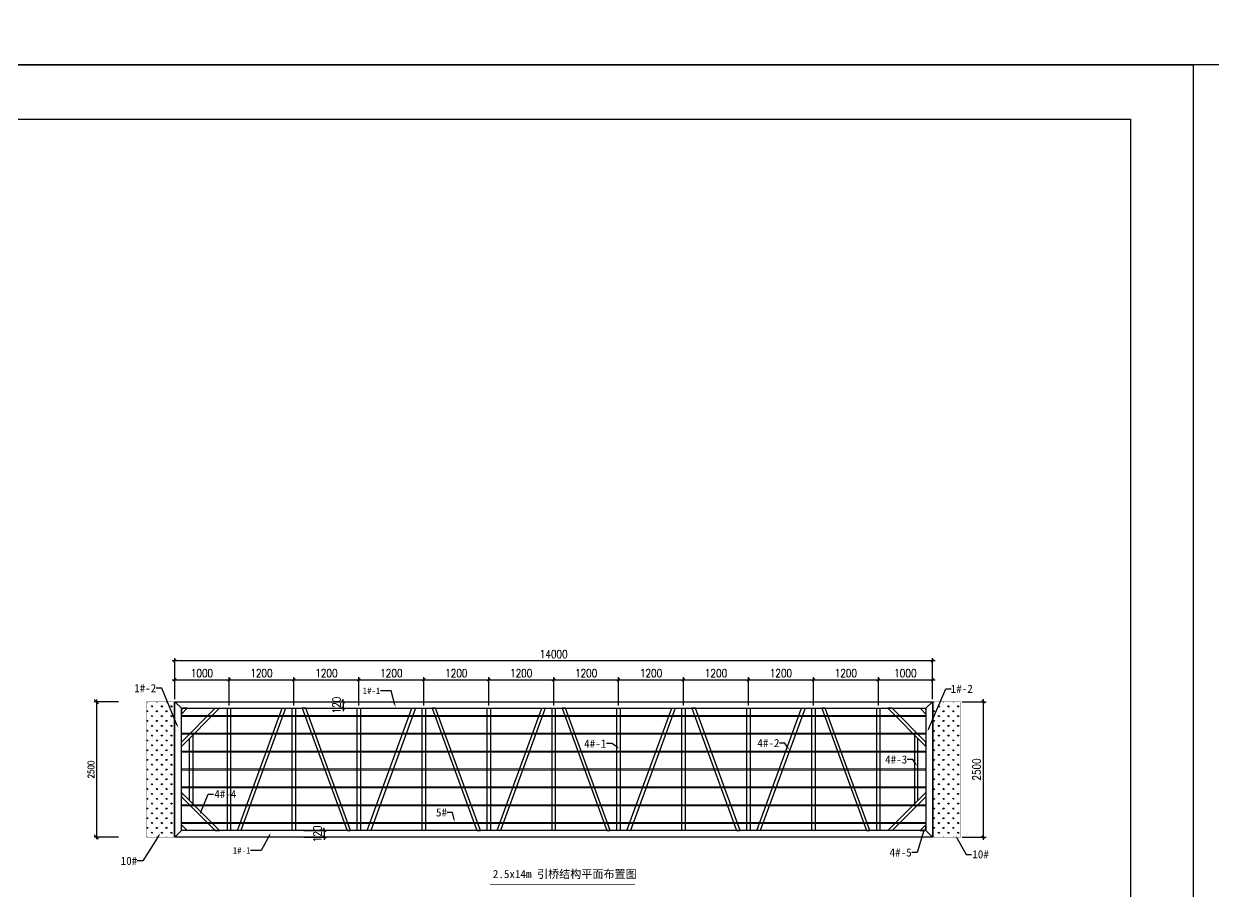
# Model space of a CAD drawing. Extents: x 8238 to 123366, y -35216 to 128109.
# Drawn here: x 37685 to 59667, y 48168 to 64192 of the extents above; entities that cross this region are included whole.
import ezdxf
from ezdxf import colors
from ezdxf.entities.mleader import LeaderData, LeaderLine
from ezdxf.math import Vec2, Vec3

# ---------------------------------------------------------------- set-up
doc = ezdxf.new("R2010")
doc.units = 0
doc.header["$LTSCALE"] = 1000
doc.header["$MEASUREMENT"] = 0
for name, color, linetype in [('打印图框', 255, 'Continuous'), ('标注', 9, 'Continuous'), ('铝横梁', 220, 'Continuous'), ('铝通', 4, 'Continuous')]:
    doc.layers.add(name, color=color, linetype=linetype)
doc.layers.add('铝龙骨', color=7, linetype='Continuous', lineweight=9)
doc.styles.add('Arial', font='')
doc.styles.add('HZTXT', font='txtw.shx', dxfattribs={"width": 0.8, "bigfont": 'hztxtw.shx'})
doc.styles.get('Arial').set_extended_font_data('STXihei')
doc.dimstyles.new('DIM-40', dxfattribs={"dimscale": 40, "dimtxt": 3, "dimasz": 2, "dimexe": 1, "dimexo": 1, "dimgap": 1, "dimtad": 1, "dimdec": 1, "dimdsep": 46, "dimtxsty": 'HZTXT', "dimblk": 'OBLIQUE', "dimcen": 0, "dimdle": 1, "dimclrd": 9, "dimclre": 9, "dimclrt": 2, "dimadec": 1, "dimazin": 0, "dimtfac": 1, "dimtdec": 1, "dimtix": 1, "dimtmove": 2, "dimatfit": 3, "dimldrblk": 'OBLIQUE', "dimfxl": 15, "dimtolj": 1, "dimtzin": 0, "dimarcsym": 1})
doc.dimstyles.new('DIM-50', dxfattribs={"dimscale": 50, "dimtxt": 3, "dimasz": 1, "dimexe": 1, "dimexo": 1, "dimgap": 1, "dimtad": 1, "dimdec": 1, "dimdsep": 46, "dimtxsty": 'HZTXT', "dimblk": 'OBLIQUE', "dimblk1": 'ARCHTICK', "dimblk2": 'OBLIQUE', "dimcen": 0, "dimdle": 1, "dimclrd": 9, "dimclre": 9, "dimclrt": 2, "dimadec": 1, "dimazin": 0, "dimtfac": 1, "dimtdec": 1, "dimtix": 1, "dimtmove": 2, "dimatfit": 3, "dimldrblk": 'OBLIQUE', "dimfxl": 15, "dimtolj": 1, "dimtzin": 0, "dimarcsym": 1})

# ---------------------------------------------------------------- blocks, each defined once
blk = doc.blocks.new('_Oblique')
at = {"color": 0, "linetype": 'ByBlock', "lineweight": -2}
blk.add_line((-0.5, -0.5), (0.5, 0.5), dxfattribs=at)
blk = doc.blocks.new('*D386')
at = {"layer": 'Defpoints', "color": 0, "transparency": 16777216}
for p in [(39478, 51667, 0), (39027, 49167), (39478, 49167, 0)]:
    blk.add_point(p, dxfattribs=at)
at = {"layer": '标注', "color": 9, "lineweight": -2, "transparency": 16777216}
for p, q in [((39438, 51667), (38987, 51667)), ((39027, 51707), (39027, 49127)), ((39438, 49167), (38987, 49167))]:
    blk.add_line(p, q, dxfattribs=at)
at = {"layer": '标注', "color": 9, "lineweight": -2, "transparency": 16777216, "xscale": 80, "yscale": 80, "zscale": 80}
for p, rotation in [((39027, 51667), 90), ((39027, 49167), 270)]:
    blk.add_blockref('_Oblique', p, dxfattribs=dict(at, rotation=rotation))
at = {"layer": '标注', "color": 2, "transparency": 16777216, "insert": (38927, 50417), "char_height": 120, "attachment_point": 5, "rotation": 90, "style": 'HZTXT'}
blk.add_mtext('\\A1;2500', dxfattribs=at)
blk = doc.blocks.new('*D387')
at = {"layer": 'Defpoints', "color": 0, "linetype": 'ByBlock', "transparency": 16777216}
for p in [(54978, 51667, 0), (54978, 49167, 0), (55418, 49167)]:
    blk.add_point(p, dxfattribs=at)
at = {"layer": '标注', "color": 9, "linetype": 'ByBlock', "lineweight": -2, "transparency": 16777216}
for p, q in [((55028, 51667), (55468, 51667)), ((55418, 51717), (55418, 49117)), ((55028, 49167), (55468, 49167))]:
    blk.add_line(p, q, dxfattribs=at)
at = {"layer": '标注', "color": 9, "linetype": 'ByBlock', "lineweight": -2, "transparency": 16777216, "xscale": 50, "yscale": 50, "zscale": 50}
for p, rotation in [((55418, 51667), 90), ((55418, 49167), 270)]:
    blk.add_blockref('_Oblique', p, dxfattribs=dict(at, rotation=rotation))
at = {"layer": '标注', "color": 2, "linetype": 'ByBlock', "transparency": 16777216, "insert": (55293, 50417), "char_height": 150, "attachment_point": 5, "rotation": 90, "style": 'HZTXT'}
blk.add_mtext('\\A1;2500', dxfattribs=at)
blk = doc.blocks.new('_ArchTick')
at = {"color": 0, "linetype": 'ByBlock', "const_width": 0.4}
blk.add_lwpolyline([(-0.5, -0.5), (0.5, 0.5)], dxfattribs=at)
blk = doc.blocks.new('*D388')
at = {"layer": 'Defpoints', "color": 0, "linetype": 'ByBlock', "transparency": 16777216}
for p in [(40478, 52423), (40478, 51667, 0), (54478, 51667, 0)]:
    blk.add_point(p, dxfattribs=at)
at = {"layer": '标注', "color": 9, "linetype": 'ByBlock', "lineweight": -2, "transparency": 16777216}
for p, q in [((54528, 52423), (40428, 52423)), ((40478, 51717), (40478, 52473)), ((54478, 51717), (54478, 52473))]:
    blk.add_line(p, q, dxfattribs=at)
at = {"layer": '标注', "color": 9, "linetype": 'ByBlock', "lineweight": -2, "transparency": 16777216, "xscale": 50, "yscale": 50, "zscale": 50, "rotation": 180}
blk.add_blockref('_Oblique', (40478, 52423), dxfattribs=at)
at = {"layer": '标注', "color": 9, "linetype": 'ByBlock', "lineweight": -2, "transparency": 16777216, "xscale": 50, "yscale": 50, "zscale": 50}
blk.add_blockref('_Oblique', (54478, 52423), dxfattribs=at)
at = {"layer": '标注', "color": 2, "linetype": 'ByBlock', "transparency": 16777216, "insert": (47478, 52548), "char_height": 150, "attachment_point": 5, "style": 'HZTXT'}
blk.add_mtext('\\A1;14000', dxfattribs=at)
blk = doc.blocks.new('*D389')
at = {"layer": 'Defpoints', "color": 0, "linetype": 'ByBlock', "transparency": 16777216}
for p in [(54478, 52071), (54478, 51667, 0), (53478, 51547, 0)]:
    blk.add_point(p, dxfattribs=at)
at = {"layer": '标注', "color": 9, "linetype": 'ByBlock', "lineweight": -2, "transparency": 16777216}
for p, q in [((53478, 51597), (53478, 52121)), ((54478, 51717), (54478, 52121)), ((53428, 52071), (54528, 52071))]:
    blk.add_line(p, q, dxfattribs=at)
at = {"layer": '标注', "color": 9, "linetype": 'ByBlock', "lineweight": -2, "transparency": 16777216, "xscale": 50, "yscale": 50, "zscale": 50, "rotation": 180}
blk.add_blockref('_Oblique', (53478, 52071), dxfattribs=at)
at = {"layer": '标注', "color": 9, "linetype": 'ByBlock', "lineweight": -2, "transparency": 16777216, "xscale": 50, "yscale": 50, "zscale": 50}
blk.add_blockref('_Oblique', (54478, 52071), dxfattribs=at)
at = {"layer": '标注', "color": 2, "linetype": 'ByBlock', "transparency": 16777216, "insert": (53978, 52196), "char_height": 150, "attachment_point": 5, "style": 'HZTXT'}
blk.add_mtext('\\A1;1000', dxfattribs=at)
blk = doc.blocks.new('*D392')
at = {"layer": 'Defpoints', "color": 0, "linetype": 'ByBlock', "transparency": 16777216}
for p in [(53478, 52071), (52278, 51547, 0), (53478, 51547, 0)]:
    blk.add_point(p, dxfattribs=at)
at = {"layer": '标注', "color": 9, "linetype": 'ByBlock', "lineweight": -2, "transparency": 16777216}
for p, q in [((52278, 51597), (52278, 52121)), ((53478, 51597), (53478, 52121)), ((52228, 52071), (53528, 52071))]:
    blk.add_line(p, q, dxfattribs=at)
at = {"layer": '标注', "color": 9, "linetype": 'ByBlock', "lineweight": -2, "transparency": 16777216, "xscale": 50, "yscale": 50, "zscale": 50, "rotation": 180}
blk.add_blockref('_Oblique', (52278, 52071), dxfattribs=at)
at = {"layer": '标注', "color": 9, "linetype": 'ByBlock', "lineweight": -2, "transparency": 16777216, "xscale": 50, "yscale": 50, "zscale": 50}
blk.add_blockref('_Oblique', (53478, 52071), dxfattribs=at)
at = {"layer": '标注', "color": 2, "linetype": 'ByBlock', "transparency": 16777216, "insert": (52878, 52196), "char_height": 150, "attachment_point": 5, "style": 'HZTXT'}
blk.add_mtext('\\A1;1200', dxfattribs=at)
blk = doc.blocks.new('*D393')
at = {"layer": 'Defpoints', "color": 0, "linetype": 'ByBlock', "transparency": 16777216}
for p in [(52278, 52071), (51078, 51547, 0), (52278, 51547, 0)]:
    blk.add_point(p, dxfattribs=at)
at = {"layer": '标注', "color": 9, "linetype": 'ByBlock', "lineweight": -2, "transparency": 16777216}
for p, q in [((51078, 51597), (51078, 52121)), ((52278, 51597), (52278, 52121)), ((51028, 52071), (52328, 52071))]:
    blk.add_line(p, q, dxfattribs=at)
at = {"layer": '标注', "color": 9, "linetype": 'ByBlock', "lineweight": -2, "transparency": 16777216, "xscale": 50, "yscale": 50, "zscale": 50, "rotation": 180}
blk.add_blockref('_Oblique', (51078, 52071), dxfattribs=at)
at = {"layer": '标注', "color": 9, "linetype": 'ByBlock', "lineweight": -2, "transparency": 16777216, "xscale": 50, "yscale": 50, "zscale": 50}
blk.add_blockref('_Oblique', (52278, 52071), dxfattribs=at)
at = {"layer": '标注', "color": 2, "linetype": 'ByBlock', "transparency": 16777216, "insert": (51678, 52196), "char_height": 150, "attachment_point": 5, "style": 'HZTXT'}
blk.add_mtext('\\A1;1200', dxfattribs=at)
blk = doc.blocks.new('*D394')
at = {"layer": 'Defpoints', "color": 0, "linetype": 'ByBlock', "transparency": 16777216}
for p in [(51078, 52071), (49878, 51547, 0), (51078, 51547, 0)]:
    blk.add_point(p, dxfattribs=at)
at = {"layer": '标注', "color": 9, "linetype": 'ByBlock', "lineweight": -2, "transparency": 16777216}
for p, q in [((49878, 51597), (49878, 52121)), ((51078, 51597), (51078, 52121)), ((49828, 52071), (51128, 52071))]:
    blk.add_line(p, q, dxfattribs=at)
at = {"layer": '标注', "color": 9, "linetype": 'ByBlock', "lineweight": -2, "transparency": 16777216, "xscale": 50, "yscale": 50, "zscale": 50, "rotation": 180}
blk.add_blockref('_Oblique', (49878, 52071), dxfattribs=at)
at = {"layer": '标注', "color": 9, "linetype": 'ByBlock', "lineweight": -2, "transparency": 16777216, "xscale": 50, "yscale": 50, "zscale": 50}
blk.add_blockref('_Oblique', (51078, 52071), dxfattribs=at)
at = {"layer": '标注', "color": 2, "linetype": 'ByBlock', "transparency": 16777216, "insert": (50478, 52196), "char_height": 150, "attachment_point": 5, "style": 'HZTXT'}
blk.add_mtext('\\A1;1200', dxfattribs=at)
blk = doc.blocks.new('*D395')
at = {"layer": 'Defpoints', "color": 0, "linetype": 'ByBlock', "transparency": 16777216}
for p in [(49878, 52071), (48678, 51547, 0), (49878, 51547, 0)]:
    blk.add_point(p, dxfattribs=at)
at = {"layer": '标注', "color": 9, "linetype": 'ByBlock', "lineweight": -2, "transparency": 16777216}
for p, q in [((48678, 51597), (48678, 52121)), ((49878, 51597), (49878, 52121)), ((48628, 52071), (49928, 52071))]:
    blk.add_line(p, q, dxfattribs=at)
at = {"layer": '标注', "color": 9, "linetype": 'ByBlock', "lineweight": -2, "transparency": 16777216, "xscale": 50, "yscale": 50, "zscale": 50, "rotation": 180}
blk.add_blockref('_Oblique', (48678, 52071), dxfattribs=at)
at = {"layer": '标注', "color": 9, "linetype": 'ByBlock', "lineweight": -2, "transparency": 16777216, "xscale": 50, "yscale": 50, "zscale": 50}
blk.add_blockref('_Oblique', (49878, 52071), dxfattribs=at)
at = {"layer": '标注', "color": 2, "linetype": 'ByBlock', "transparency": 16777216, "insert": (49278, 52196), "char_height": 150, "attachment_point": 5, "style": 'HZTXT'}
blk.add_mtext('\\A1;1200', dxfattribs=at)
blk = doc.blocks.new('*D396')
at = {"layer": 'Defpoints', "color": 0, "linetype": 'ByBlock', "transparency": 16777216}
for p in [(48678, 52071), (47478, 51547, 0), (48678, 51547, 0)]:
    blk.add_point(p, dxfattribs=at)
at = {"layer": '标注', "color": 9, "linetype": 'ByBlock', "lineweight": -2, "transparency": 16777216}
for p, q in [((47478, 51597), (47478, 52121)), ((48678, 51597), (48678, 52121)), ((47428, 52071), (48728, 52071))]:
    blk.add_line(p, q, dxfattribs=at)
at = {"layer": '标注', "color": 9, "linetype": 'ByBlock', "lineweight": -2, "transparency": 16777216, "xscale": 50, "yscale": 50, "zscale": 50, "rotation": 180}
blk.add_blockref('_Oblique', (47478, 52071), dxfattribs=at)
at = {"layer": '标注', "color": 9, "linetype": 'ByBlock', "lineweight": -2, "transparency": 16777216, "xscale": 50, "yscale": 50, "zscale": 50}
blk.add_blockref('_Oblique', (48678, 52071), dxfattribs=at)
at = {"layer": '标注', "color": 2, "linetype": 'ByBlock', "transparency": 16777216, "insert": (48078, 52196), "char_height": 150, "attachment_point": 5, "style": 'HZTXT'}
blk.add_mtext('\\A1;1200', dxfattribs=at)
blk = doc.blocks.new('*D397')
at = {"layer": 'Defpoints', "color": 0, "linetype": 'ByBlock', "transparency": 16777216}
for p in [(41478, 52071), (40478, 51667), (41478, 51547, 0)]:
    blk.add_point(p, dxfattribs=at)
at = {"layer": '标注', "color": 9, "linetype": 'ByBlock', "lineweight": -2, "transparency": 16777216}
for p, q in [((40478, 51717), (40478, 52121)), ((41478, 51597), (41478, 52121)), ((40428, 52071), (41528, 52071))]:
    blk.add_line(p, q, dxfattribs=at)
at = {"layer": '标注', "color": 9, "linetype": 'ByBlock', "lineweight": -2, "transparency": 16777216, "xscale": 50, "yscale": 50, "zscale": 50, "rotation": 180}
blk.add_blockref('_Oblique', (40478, 52071), dxfattribs=at)
at = {"layer": '标注', "color": 9, "linetype": 'ByBlock', "lineweight": -2, "transparency": 16777216, "xscale": 50, "yscale": 50, "zscale": 50}
blk.add_blockref('_Oblique', (41478, 52071), dxfattribs=at)
at = {"layer": '标注', "color": 2, "linetype": 'ByBlock', "transparency": 16777216, "insert": (40978, 52196), "char_height": 150, "attachment_point": 5, "style": 'HZTXT'}
blk.add_mtext('\\A1;1000', dxfattribs=at)
blk = doc.blocks.new('*D374')
at = {"layer": 'Defpoints', "color": 0, "linetype": 'ByBlock', "transparency": 16777216}
for p in [(47478, 52071), (46278, 51547, 0), (47478, 51547, 0)]:
    blk.add_point(p, dxfattribs=at)
at = {"layer": '标注', "color": 9, "linetype": 'ByBlock', "lineweight": -2, "transparency": 16777216}
for p, q in [((46278, 51597), (46278, 52121)), ((47478, 51597), (47478, 52121)), ((46228, 52071), (47528, 52071))]:
    blk.add_line(p, q, dxfattribs=at)
at = {"layer": '标注', "color": 9, "linetype": 'ByBlock', "lineweight": -2, "transparency": 16777216, "xscale": 50, "yscale": 50, "zscale": 50, "rotation": 180}
blk.add_blockref('_Oblique', (46278, 52071), dxfattribs=at)
at = {"layer": '标注', "color": 9, "linetype": 'ByBlock', "lineweight": -2, "transparency": 16777216, "xscale": 50, "yscale": 50, "zscale": 50}
blk.add_blockref('_Oblique', (47478, 52071), dxfattribs=at)
at = {"layer": '标注', "color": 2, "linetype": 'ByBlock', "transparency": 16777216, "insert": (46878, 52196), "char_height": 150, "attachment_point": 5, "style": 'HZTXT'}
blk.add_mtext('\\A1;1200', dxfattribs=at)
blk = doc.blocks.new('*D375')
at = {"layer": 'Defpoints', "color": 0, "linetype": 'ByBlock', "transparency": 16777216}
for p in [(46278, 52071), (45078, 51547, 0), (46278, 51547, 0)]:
    blk.add_point(p, dxfattribs=at)
at = {"layer": '标注', "color": 9, "linetype": 'ByBlock', "lineweight": -2, "transparency": 16777216}
for p, q in [((45078, 51597), (45078, 52121)), ((46278, 51597), (46278, 52121)), ((45028, 52071), (46328, 52071))]:
    blk.add_line(p, q, dxfattribs=at)
at = {"layer": '标注', "color": 9, "linetype": 'ByBlock', "lineweight": -2, "transparency": 16777216, "xscale": 50, "yscale": 50, "zscale": 50, "rotation": 180}
blk.add_blockref('_Oblique', (45078, 52071), dxfattribs=at)
at = {"layer": '标注', "color": 9, "linetype": 'ByBlock', "lineweight": -2, "transparency": 16777216, "xscale": 50, "yscale": 50, "zscale": 50}
blk.add_blockref('_Oblique', (46278, 52071), dxfattribs=at)
at = {"layer": '标注', "color": 2, "linetype": 'ByBlock', "transparency": 16777216, "insert": (45678, 52196), "char_height": 150, "attachment_point": 5, "style": 'HZTXT'}
blk.add_mtext('\\A1;1200', dxfattribs=at)
blk = doc.blocks.new('*D376')
at = {"layer": 'Defpoints', "color": 0, "linetype": 'ByBlock', "transparency": 16777216}
for p in [(45078, 52071), (43878, 51547, 0), (45078, 51547, 0)]:
    blk.add_point(p, dxfattribs=at)
at = {"layer": '标注', "color": 9, "linetype": 'ByBlock', "lineweight": -2, "transparency": 16777216}
for p, q in [((43878, 51597), (43878, 52121)), ((45078, 51597), (45078, 52121)), ((43828, 52071), (45128, 52071))]:
    blk.add_line(p, q, dxfattribs=at)
at = {"layer": '标注', "color": 9, "linetype": 'ByBlock', "lineweight": -2, "transparency": 16777216, "xscale": 50, "yscale": 50, "zscale": 50, "rotation": 180}
blk.add_blockref('_Oblique', (43878, 52071), dxfattribs=at)
at = {"layer": '标注', "color": 9, "linetype": 'ByBlock', "lineweight": -2, "transparency": 16777216, "xscale": 50, "yscale": 50, "zscale": 50}
blk.add_blockref('_Oblique', (45078, 52071), dxfattribs=at)
at = {"layer": '标注', "color": 2, "linetype": 'ByBlock', "transparency": 16777216, "insert": (44478, 52196), "char_height": 150, "attachment_point": 5, "style": 'HZTXT'}
blk.add_mtext('\\A1;1200', dxfattribs=at)
blk = doc.blocks.new('*D377')
at = {"layer": 'Defpoints', "color": 0, "linetype": 'ByBlock', "transparency": 16777216}
for p in [(43878, 52071), (42678, 51547, 0), (43878, 51547, 0)]:
    blk.add_point(p, dxfattribs=at)
at = {"layer": '标注', "color": 9, "linetype": 'ByBlock', "lineweight": -2, "transparency": 16777216}
for p, q in [((42678, 51597), (42678, 52121)), ((43878, 51597), (43878, 52121)), ((42628, 52071), (43928, 52071))]:
    blk.add_line(p, q, dxfattribs=at)
at = {"layer": '标注', "color": 9, "linetype": 'ByBlock', "lineweight": -2, "transparency": 16777216, "xscale": 50, "yscale": 50, "zscale": 50, "rotation": 180}
blk.add_blockref('_Oblique', (42678, 52071), dxfattribs=at)
at = {"layer": '标注', "color": 9, "linetype": 'ByBlock', "lineweight": -2, "transparency": 16777216, "xscale": 50, "yscale": 50, "zscale": 50}
blk.add_blockref('_Oblique', (43878, 52071), dxfattribs=at)
at = {"layer": '标注', "color": 2, "linetype": 'ByBlock', "transparency": 16777216, "insert": (43278, 52196), "char_height": 150, "attachment_point": 5, "style": 'HZTXT'}
blk.add_mtext('\\A1;1200', dxfattribs=at)
blk = doc.blocks.new('*D378')
at = {"layer": 'Defpoints', "color": 0, "linetype": 'ByBlock', "transparency": 16777216}
for p in [(42678, 52071), (41478, 51547, 0), (42678, 51547, 0)]:
    blk.add_point(p, dxfattribs=at)
at = {"layer": '标注', "color": 9, "linetype": 'ByBlock', "lineweight": -2, "transparency": 16777216}
for p, q in [((41478, 51597), (41478, 52121)), ((42678, 51597), (42678, 52121)), ((41428, 52071), (42728, 52071))]:
    blk.add_line(p, q, dxfattribs=at)
at = {"layer": '标注', "color": 9, "linetype": 'ByBlock', "lineweight": -2, "transparency": 16777216, "xscale": 50, "yscale": 50, "zscale": 50, "rotation": 180}
blk.add_blockref('_Oblique', (41478, 52071), dxfattribs=at)
at = {"layer": '标注', "color": 9, "linetype": 'ByBlock', "lineweight": -2, "transparency": 16777216, "xscale": 50, "yscale": 50, "zscale": 50}
blk.add_blockref('_Oblique', (42678, 52071), dxfattribs=at)
at = {"layer": '标注', "color": 2, "linetype": 'ByBlock', "transparency": 16777216, "insert": (42078, 52196), "char_height": 150, "attachment_point": 5, "style": 'HZTXT'}
blk.add_mtext('\\A1;1200', dxfattribs=at)
blk = doc.blocks.new('*D467')
at = {"color": 9, "lineweight": -2, "transparency": 16777216}
for p, q in [((43327, 51667), (43640, 51667)), ((43590, 51667), (43590, 51717)), ((43590, 51667), (43590, 51547)), ((43327, 51547), (43640, 51547)), ((43590, 51547), (43590, 51497))]:
    blk.add_line(p, q, dxfattribs=at)
at = {"layer": 'Defpoints', "color": 0, "transparency": 16777216}
for p in [(43277, 51667, 0), (43277, 51547, 0), (43590, 51547)]:
    blk.add_point(p, dxfattribs=at)
at = {"color": 9, "lineweight": -2, "transparency": 16777216, "xscale": 50, "yscale": 50, "zscale": 50}
for p, rotation in [((43590, 51667), 270), ((43590, 51547), 90)]:
    blk.add_blockref('_Oblique', p, dxfattribs=dict(at, rotation=rotation))
at = {"color": 2, "transparency": 16777216, "insert": (43465, 51607), "char_height": 150, "attachment_point": 5, "rotation": 90, "style": 'HZTXT'}
blk.add_mtext('\\A1;120', dxfattribs=at)
blk = doc.blocks.new('*D468')
at = {"color": 9, "lineweight": -2, "transparency": 16777216}
for p, q in [((42858, 49287), (43287, 49287)), ((43237, 49287), (43237, 49337)), ((43237, 49287), (43237, 49167)), ((42858, 49167), (43287, 49167)), ((43237, 49167), (43237, 49117))]:
    blk.add_line(p, q, dxfattribs=at)
at = {"layer": 'Defpoints', "color": 0, "transparency": 16777216}
for p in [(42808, 49287, 0), (42808, 49167, 0), (43237, 49167)]:
    blk.add_point(p, dxfattribs=at)
at = {"color": 9, "lineweight": -2, "transparency": 16777216, "xscale": 50, "yscale": 50, "zscale": 50}
for p, rotation in [((43237, 49287), 270), ((43237, 49167), 90)]:
    blk.add_blockref('_Oblique', p, dxfattribs=dict(at, rotation=rotation))
at = {"color": 2, "transparency": 16777216, "insert": (43112, 49227), "char_height": 150, "attachment_point": 5, "rotation": 90, "style": 'HZTXT'}
blk.add_mtext('\\A1;120', dxfattribs=at)

msp = doc.modelspace()

# ---------------------------------------------------------------- hatches: boundary and pattern name
h = msp.add_hatch()
h.set_pattern_fill('GRASS', color=256, scale=5)
h.set_pattern_definition([(90, (-217318.47, -20988.39), (-89.80256, 89.80256), [23.8125, -155.79262]), (45, (-217318.47, -20988.39), (-89.80256, 89.80256), [23.8125, -103.1875]), (135, (-217318.47, -20988.39), (-89.80256, -89.80256), [23.8125, -103.1875])])
h.paths.add_polyline_path([(40438.35, 51666.74), (40087.88, 51666.74), (39958.4, 51347.01), (39958.4, 49166.74), (40438.35, 49166.74)])
h.paths.add_polyline_path([(40087.88, 51666.74), (39958.4, 51666.74), (39958.4, 51347.01)], flags=17)
h = msp.add_hatch()
h.set_pattern_fill('GRASS', color=256, scale=5)
h.set_pattern_definition([(90, (-202779.05, -20988.39), (-89.80256, 89.80256), [23.8125, -155.79262]), (45, (-202779.05, -20988.39), (-89.80256, 89.80256), [23.8125, -103.1875]), (135, (-202779.05, -20988.39), (-89.80256, -89.80256), [23.8125, -103.1875])])
h.paths.add_polyline_path([(54977.78, 51666.74), (54627.3, 51666.74), (54497.83, 51347.01), (54497.83, 49166.74), (54977.78, 49166.74)])
h.paths.add_polyline_path([(54627.3, 51666.74), (54497.83, 51666.74), (54497.83, 51347.01)], flags=17)

# ---------------------------------------------------------------- linework, layer by layer
for points in [[(16134.92, 112757.78), (107117.1, 112757.78), (107117.1, 63433.28), (16134.92, 63433.28)], [(11049.01, 63433.28), (59296.54, 63433.28), (59296.54, 32093.11), (11049.01, 32093.11)], [(11853.12, 62433.28), (58139.28, 62433.28), (58139.28, 32781.23), (11853.12, 32781.23)]]:
    msp.add_lwpolyline(points, close=True)
at = {"const_width": 5}
for points in [[(40458.35, 49166.74), (39958.4, 49166.74), (39958.4, 51666.74), (40458.35, 51666.74)], [(54997.78, 49166.74), (54497.83, 49166.74), (54497.83, 51666.74), (54997.78, 51666.74)]]:
    msp.add_lwpolyline(points, close=True, dxfattribs=at)
at = {"const_width": 15, "elevation": 0}
msp.add_lwpolyline([(46303.45, 48287.98), (48980.71, 48287.98)], dxfattribs=at)
at = {"layer": '铝横梁', "color": 11}
for points in [[(40703.85, 51546.77), (40619, 51546.77), (40597.78, 51525.55), (40597.78, 51440.7)], [(41220.07, 51546.77), (41304.92, 51546.77), (40597.78, 50839.63), (40597.78, 50924.48)], [(41507.8, 49286.72), (41447.8, 49286.72), (41447.8, 51546.77), (41507.8, 51546.77)], [(42707.8, 49286.72), (42647.8, 49286.72), (42647.8, 51546.77), (42707.8, 51546.77)], [(43907.8, 49286.72), (43847.8, 49286.72), (43847.8, 51546.77), (43907.8, 51546.77)], [(45107.8, 49286.72), (45047.8, 49286.72), (45047.8, 51546.77), (45107.8, 51546.77)], [(46307.8, 49286.72), (46247.8, 49286.72), (46247.8, 51546.77), (46307.8, 51546.77)], [(47507.78, 49286.72), (47447.78, 49286.72), (47447.78, 51546.77), (47507.78, 51546.77)], [(48707.78, 49286.72), (48647.78, 49286.72), (48647.78, 51546.77), (48707.78, 51546.77)], [(49907.78, 49286.72), (49847.78, 49286.72), (49847.78, 51546.77), (49907.78, 51546.77)], [(51107.78, 49286.72), (51047.78, 49286.72), (51047.78, 51546.77), (51107.78, 51546.77)], [(52307.78, 49286.72), (52247.78, 49286.72), (52247.78, 51546.77), (52307.78, 51546.77)], [(53507.78, 49286.72), (53447.78, 49286.72), (53447.78, 51546.77), (53507.78, 51546.77)], [(53735.54, 51546.77), (53650.68, 51546.77), (54357.83, 50839.63), (54357.83, 50924.48)], [(54251.76, 51546.77), (54336.61, 51546.77), (54357.83, 51525.55), (54357.83, 51440.7)], [(40807.78, 49783.86), (40747.78, 49843.86), (40747.78, 50989.63), (40807.78, 51049.63)], [(54147.83, 49783.86), (54207.83, 49843.86), (54207.83, 50989.63), (54147.83, 51049.63)], [(41220.07, 49286.72), (41304.92, 49286.72), (40597.78, 49993.86), (40597.78, 49909.01)], [(53735.54, 49286.72), (53650.68, 49286.72), (54357.83, 49993.86), (54357.83, 49909.01)], [(40703.85, 49286.72), (40619, 49286.72), (40597.78, 49307.94), (40597.78, 49392.79)], [(54251.76, 49286.72), (54336.61, 49286.72), (54357.83, 49307.94), (54357.83, 49392.79)]]:
    msp.add_lwpolyline(points, close=True, dxfattribs=at)
at = {"layer": '铝横梁', "color": 11, "elevation": 0}
for points in [[(41696.66, 49286.72), (41632.78, 49286.72), (42458.89, 51546.77), (42522.78, 51546.77)], [(43658.94, 49286.72), (43722.83, 49286.72), (42896.71, 51546.77), (42832.83, 51546.77)], [(44096.66, 49286.72), (44032.78, 49286.72), (44858.89, 51546.77), (44922.78, 51546.77)], [(46058.94, 49286.72), (46122.83, 49286.72), (45296.71, 51546.77), (45232.83, 51546.77)], [(46496.66, 49286.72), (46432.78, 49286.72), (47258.89, 51546.77), (47322.78, 51546.77)], [(48458.89, 49286.72), (48522.78, 49286.72), (47696.66, 51546.77), (47632.78, 51546.77)], [(48896.66, 49286.72), (48832.78, 49286.72), (49658.89, 51546.77), (49722.78, 51546.77)], [(50858.89, 49286.72), (50922.78, 49286.72), (50096.66, 51546.77), (50032.78, 51546.77)], [(51296.66, 49286.72), (51232.78, 49286.72), (52058.89, 51546.77), (52122.78, 51546.77)], [(53258.89, 49286.72), (53322.78, 49286.72), (52496.66, 51546.77), (52432.78, 51546.77)]]:
    msp.add_lwpolyline(points, close=True, dxfattribs=at)
at = {"layer": '铝通', "color": 4}
for points in [[(40597.78, 51546.77), (40477.78, 51666.77)], [(54357.83, 51546.62), (54477.83, 51666.77)], [(40597.93, 49286.72), (40477.78, 49166.72)], [(54357.83, 49286.72), (54477.83, 49166.72)]]:
    msp.add_lwpolyline(points, dxfattribs=at)
for points in [[(40477.78, 51666.77), (54477.83, 51666.77), (54477.83, 49166.72), (40477.78, 49166.72)], [(40597.78, 51546.77), (54357.83, 51546.77), (54357.83, 49286.72), (40597.78, 49286.72)]]:
    msp.add_lwpolyline(points, close=True, dxfattribs=at)
at = {"layer": '铝龙骨', "color": 7}
for points in [[(40597.78, 51396.77), (40597.78, 51416.77), (54357.83, 51416.77), (54357.83, 51396.77)], [(40597.78, 51066.77), (40597.78, 51086.77), (54357.83, 51086.77), (54357.83, 51066.77)], [(40597.78, 50736.77), (40597.78, 50756.77), (54357.83, 50756.77), (54357.83, 50736.77)], [(40597.78, 50406.77), (40597.78, 50426.77), (54357.83, 50426.77), (54357.83, 50406.77)], [(40597.78, 50076.77), (40597.78, 50096.77), (54357.83, 50096.77), (54357.83, 50076.77)], [(40597.78, 49746.77), (40597.78, 49766.77), (54357.83, 49766.77), (54357.83, 49746.77)], [(40597.78, 49416.77), (40597.78, 49436.77), (54357.83, 49436.77), (54357.83, 49416.77)]]:
    msp.add_lwpolyline(points, close=True, dxfattribs=at)

# ---------------------------------------------------------------- texts
at = {"layer": '打印图框', "color": 6, "insert": (46353.82, 48560.38, 0), "char_height": 150, "attachment_point": 1, "style": 'Arial'}
msp.add_mtext_dynamic_manual_height_columns('2.5x14m 引桥结构平面布置图', width=3040.3589, gutter_width=12.5, heights=[0], dxfattribs=at)

# ---------------------------------------------------------------- dimensions: what is measured, and where the dimension line sits
for base, p1, p2, picture, middle in [((43589.66, 51546.77, 0), (43276.75, 51666.77), (43276.75, 51546.77), '*D467', (43464.66, 51606.77, 0)), ((43236.84, 49166.72, 0), (42808.35, 49286.72), (42808.35, 49166.72), '*D468', (43111.84, 49226.72, 0))]:
    dim = msp.add_linear_dim(base=base, p1=p1, p2=p2, angle=90, dimstyle='DIM-50')
    dim.commit()
    dim.dimension.update_dxf_attribs({"geometry": picture, "text_midpoint": middle})
at = {"layer": '标注', "color": 4, "linetype": 'ByBlock'}
for base, p1, p2, picture, middle in [((40477.777, 52422.9842, -0.0005), (54477.8268, 51666.7671), (40477.777, 51666.7671), '*D388', (47477.8019, 52547.9842, -0.0005)), ((41477.8, 52071.15, 0), (40477.78, 51666.77, 0), (41477.8, 51546.77), '*D397', (40977.79, 52196.15, 0)), ((42677.78, 52071.15, 0), (41477.78, 51546.77), (42677.78, 51546.77), '*D378', (42077.78, 52196.15, 0)), ((43877.78, 52071.15, 0), (42677.78, 51546.77), (43877.78, 51546.77), '*D377', (43277.78, 52196.15, 0)), ((45077.78, 52071.15, 0), (43877.78, 51546.77), (45077.78, 51546.77), '*D376', (44477.78, 52196.15, 0)), ((46277.78, 52071.15, 0), (45077.78, 51546.77), (46277.78, 51546.77), '*D375', (45677.78, 52196.15, 0)), ((47477.78, 52071.15, 0), (46277.78, 51546.77), (47477.78, 51546.77), '*D374', (46877.78, 52196.15, 0)), ((48677.78, 52071.15, 0), (47477.78, 51546.77), (48677.78, 51546.77), '*D396', (48077.78, 52196.15, 0)), ((49877.78, 52071.15, 0), (48677.78, 51546.77), (49877.78, 51546.77), '*D395', (49277.78, 52196.15, 0)), ((51077.78, 52071.15, 0), (49877.78, 51546.77), (51077.78, 51546.77), '*D394', (50477.78, 52196.15, 0)), ((52277.78, 52071.15, 0), (51077.78, 51546.77), (52277.78, 51546.77), '*D393', (51677.78, 52196.15, 0)), ((53477.78, 52071.15, 0), (52277.78, 51546.77), (53477.78, 51546.77), '*D392', (52877.78, 52196.15, 0)), ((54477.8268, 52071.1457, -0.0005), (53477.777, 51546.7671), (54477.8268, 51666.7671), '*D389', (53977.8019, 52196.1457, -0.0005))]:
    dim = msp.add_linear_dim(base=base, p1=p1, p2=p2, dimstyle='DIM-50', dxfattribs=at)
    dim.commit()
    dim.dimension.update_dxf_attribs({"geometry": picture, "text_midpoint": middle})
at = {"layer": '标注'}
dim = msp.add_linear_dim(base=(39026.98, 49166.77, 0), p1=(39477.78, 51666.77), p2=(39477.63, 49166.77), angle=90, dimstyle='DIM-40', dxfattribs=at)
dim.commit()
dim.dimension.update_dxf_attribs({"geometry": '*D386', "text_midpoint": (38926.98, 50416.77, 0)})
at = {"layer": '标注', "color": 4, "linetype": 'ByBlock'}
dim = msp.add_linear_dim(base=(55418.5, 49166.74, 0), p1=(54977.78, 51666.74), p2=(54977.78, 49166.74), angle=90, dimstyle='DIM-50', dxfattribs=at)
dim.commit()
dim.dimension.update_dxf_attribs({"geometry": '*D387', "text_midpoint": (55293.5, 50416.74, 0)})

# ---------------------------------------------------------------- leaders
at = {"layer": '标注', "color": 6}
ml = msp.add_multileader_mtext('Standard', dxfattribs=at)
ml.set_content('1#-2', color=6, style='Arial')
ml.set_leader_properties(color=9)
ml.build(insert=Vec2(0, 0))
ml.multileader.update_dxf_attribs({"dogleg_length": 100, "arrow_head_size": 50})
ctx = ml.context
ctx.base_point, ctx.char_height, ctx.arrow_head_size, ctx.landing_gap_size, ctx.plane_origin = Vec3(39595.56, 51918.35, 0), 150, 50, 1, Vec3(47887.48, 52222.63, 0)
ctx.text_align_type = 2
notes = []
notes.append((ctx, [(1, (1, 1, 0), (40233.27, 51918.35, 0), (-1, 0), 100, [(0, [(40541.44, 51186.25, 0)], 0, [])])]))
ctx.mtext.insert, ctx.mtext.alignment, ctx.mtext.flow_direction = Vec3(40132.27, 51993.35, 0), 3, 5
ml = msp.add_multileader_mtext('Standard', dxfattribs=at)
ml.set_content('1#-1', color=6, style='Arial')
ml.set_leader_properties(color=9)
ml.build(insert=Vec2(0, 0))
ml.multileader.update_dxf_attribs({"dogleg_length": 200, "arrow_head_size": 50})
ctx = ml.context
ctx.base_point, ctx.char_height, ctx.arrow_head_size, ctx.landing_gap_size, ctx.plane_origin = Vec3(43895.73, 51869.93, 0), 120, 50, 1, Vec3(48996.7, 52483.24, 0)
ctx.text_align_type = 2
notes.append((ctx, [(1, (1, 1, 0), (44474.87, 51869.93, 0), (-1, 0), 200, [(0, [(44556.24, 51562.65, 0)], 0, [])])]))
ctx.mtext.insert, ctx.mtext.alignment, ctx.mtext.flow_direction = Vec3(44273.87, 51929.93, 0), 3, 5
ml = msp.add_multileader_mtext('Standard', dxfattribs=at)
ml.set_content('1#-2', color=6, style='Arial')
ml.set_leader_properties(color=9)
ml.build(insert=Vec2(0, 0))
ml.multileader.update_dxf_attribs({"dogleg_length": 100, "arrow_head_size": 50})
ctx = ml.context
ctx.base_point, ctx.char_height, ctx.arrow_head_size, ctx.landing_gap_size, ctx.plane_origin = Vec3(54824.76, 51907.41, 0), 150, 50, 1, Vec3(59068.13, 52222.63, 0)
ctx.text_align_type = 2
notes.append((ctx, [(1, (1, 1, 0), (54724.76, 51907.41, 0), (1, 0), 100, [(0, [(54384.92, 51117.57, 0)], 0, [])])]))
ctx.mtext.insert, ctx.mtext.alignment, ctx.mtext.flow_direction = Vec3(55223.75, 51982.41, 0), 3, 5
ml = msp.add_multileader_mtext('Standard', dxfattribs=at)
ml.set_content('4#-1', color=6, style='Arial')
ml.set_leader_properties(color=9)
ml.build(insert=Vec2(0, 0))
ml.multileader.update_dxf_attribs({"dogleg_length": 100, "arrow_head_size": 50})
ctx = ml.context
ctx.base_point, ctx.char_height, ctx.arrow_head_size, ctx.landing_gap_size, ctx.plane_origin = Vec3(47949.11, 50894.02, 0), 150, 50, 1, Vec3(53186.81, 50125.05, 0)
ctx.text_align_type = 2
notes.append((ctx, [(0, (1, 1, 0), (48551.11, 50894.02, 0), (-1, 0), 100, [(0, [(48697.45, 50800.7, 0)], 0, [])])]))
ctx.mtext.insert, ctx.mtext.alignment, ctx.mtext.flow_direction = Vec3(48450.11, 50969.02, 0), 3, 5
ml = msp.add_multileader_mtext('Standard', dxfattribs=at)
ml.set_content('4#-2', color=6, style='Arial')
ml.set_leader_properties(color=9)
ml.build(insert=Vec2(0, 0))
ml.multileader.update_dxf_attribs({"dogleg_length": 100, "arrow_head_size": 50})
ctx = ml.context
ctx.base_point, ctx.char_height, ctx.arrow_head_size, ctx.landing_gap_size, ctx.plane_origin = Vec3(51085.46, 50905.67, 0), 150, 50, 1, Vec3(52400.29, 50744.54, 0)
ctx.text_align_type = 2
notes.append((ctx, [(1, (1, 1, 0), (51751.74, 50905.67, 0), (-1, 0), 100, [(0, [(51834.98, 50776.76, 0)], 0, [])])]))
ctx.mtext.insert, ctx.mtext.alignment, ctx.mtext.flow_direction = Vec3(51650.74, 50980.67, 0), 3, 5
ml = msp.add_multileader_mtext('Standard', dxfattribs=at)
ml.set_content('4#-3', color=6, style='Arial')
ml.set_leader_properties(color=9)
ml.build(insert=Vec2(0, 0))
ml.multileader.update_dxf_attribs({"dogleg_length": 100, "arrow_head_size": 50})
ctx = ml.context
ctx.base_point, ctx.char_height, ctx.arrow_head_size, ctx.landing_gap_size, ctx.plane_origin = Vec3(53447.04, 50599.82, 0), 150, 50, 1, Vec3(54761.88, 50438.69, 0)
ctx.text_align_type = 2
notes.append((ctx, [(1, (1, 1, 0), (54113.33, 50599.82, 0), (-1, 0), 100, [(0, [(54196.56, 50470.91, 0)], 0, [])])]))
ctx.mtext.insert, ctx.mtext.alignment, ctx.mtext.flow_direction = Vec3(54012.33, 50676.62, 0), 3, 5
ml = msp.add_multileader_mtext('Standard', dxfattribs=at)
ml.set_content('4#-4', color=6, style='Arial')
ml.set_leader_properties(color=9)
ml.build(insert=Vec2(0, 0))
ml.multileader.update_dxf_attribs({"dogleg_length": 100, "arrow_head_size": 50})
ctx = ml.context
ctx.base_point, ctx.char_height, ctx.arrow_head_size, ctx.landing_gap_size, ctx.plane_origin = Vec3(41190.24, 49963.11, 0), 150, 50, 1, Vec3(48622.85, 50580.11, 0)
ctx.text_align_type = 2
notes.append((ctx, [(0, (1, 1, 0), (41090.24, 49963.11, 0), (1, 0), 100, [(0, [(40936.46, 49581.58, 0)], 0, [])])]))
ctx.mtext.insert, ctx.mtext.alignment, ctx.mtext.flow_direction = Vec3(41614.54, 50038.11, 0), 3, 5
ml = msp.add_multileader_mtext('Standard', dxfattribs=at)
ml.set_content('5#', color=6, style='Arial')
ml.set_leader_properties(color=9)
ml.build(insert=Vec2(0, 0))
ml.multileader.update_dxf_attribs({"dogleg_length": 100, "arrow_head_size": 50})
ctx = ml.context
ctx.base_point, ctx.char_height, ctx.arrow_head_size, ctx.landing_gap_size, ctx.plane_origin = Vec3(45256.66, 49622.5, 0), 150, 50, 1, Vec3(46111.66, 50325.12, 0)
ctx.text_align_type = 2
notes.append((ctx, [(0, (1, 1, 0), (45608.66, 49622.5, 0), (-1, 0), 100, [(0, [(45652.13, 49444.33, 0)], 0, [])])]))
ctx.mtext.insert, ctx.mtext.alignment, ctx.mtext.flow_direction = Vec3(45507.66, 49699.31, 0), 3, 5
ml = msp.add_multileader_mtext('Standard', dxfattribs=at)
ml.set_content('10#', color=6, style='Arial')
ml.set_leader_properties(color=9)
ml.build(insert=Vec2(0, 0))
ml.multileader.update_dxf_attribs({"dogleg_length": 100, "arrow_head_size": 50})
ctx = ml.context
ctx.base_point, ctx.char_height, ctx.arrow_head_size, ctx.landing_gap_size, ctx.plane_origin = Vec3(39416.43, 48727.54, 0), 150, 50, 1, Vec3(50060.15, 50162.99, 0)
ctx.text_align_type = 2
notes.append((ctx, [(1, (1, 1, 0), (39882.72, 48727.54, 0), (-1, 0), 100, [(0, [(40206.83, 49240.17, 0)], 0, [])])]))
ctx.mtext.insert, ctx.mtext.alignment, ctx.mtext.flow_direction = Vec3(39781.72, 48804.35, 0), 3, 5
ml = msp.add_multileader_mtext('Standard', dxfattribs=at)
ml.set_content('1#-1', color=6, style='Arial')
ml.set_leader_properties(color=9)
ml.build(insert=Vec2(0, 0))
ml.multileader.update_dxf_attribs({"dogleg_length": 200, "arrow_head_size": 50})
ctx = ml.context
ctx.base_point, ctx.char_height, ctx.arrow_head_size, ctx.landing_gap_size, ctx.plane_origin = Vec3(41495.9, 48921.54, 0), 120, 50, 1, Vec3(42446.22, 49392.6, 0)
ctx.text_align_type = 2
notes.append((ctx, [(0, (1, 1, 0), (42075.04, 48921.54, 0), (-1, 0), 200, [(0, [(42249.7, 49250.06, 0)], 0, [])])]))
ctx.mtext.insert, ctx.mtext.alignment, ctx.mtext.flow_direction = Vec3(41874.04, 48981.54, 0), 3, 5
ml = msp.add_multileader_mtext('Standard', dxfattribs=at)
ml.set_content('4#-5', color=6, style='Arial')
ml.set_leader_properties(color=9)
ml.build(insert=Vec2(0, 0))
ml.multileader.update_dxf_attribs({"dogleg_length": 100, "arrow_head_size": 50})
ctx = ml.context
ctx.base_point, ctx.char_height, ctx.arrow_head_size, ctx.landing_gap_size, ctx.plane_origin = Vec3(53529.44, 48881.92, 0), 150, 50, 1, Vec3(53261.67, 49351.27, 0)
ctx.text_align_type = 2
notes.append((ctx, [(1, (1, 1, 0), (54195.73, 48881.92, 0), (-1, 0), 100, [(0, [(54332.68, 49340.22, 0)], 0, [])])]))
ctx.mtext.insert, ctx.mtext.alignment, ctx.mtext.flow_direction = Vec3(54094.73, 48958.72, 0), 3, 5
ml = msp.add_multileader_mtext('Standard', dxfattribs=at)
ml.set_content('10#', color=6, style='Arial')
ml.set_leader_properties(color=9)
ml.build(insert=Vec2(0, 0))
ml.multileader.update_dxf_attribs({"dogleg_length": 100, "arrow_head_size": 50})
ctx = ml.context
ctx.base_point, ctx.char_height, ctx.arrow_head_size, ctx.landing_gap_size, ctx.plane_origin = Vec3(55199.33, 48848.49, 0), 150, 50, 1, Vec3(60632.3, 50118.29, 0)
ctx.text_align_type = 2
notes.append((ctx, [(0, (1, 1, 0), (55099.33, 48848.49, 0), (1, 0), 100, [(0, [(54903.95, 49196.74, 0)], 0, [])])]))
ctx.mtext.insert, ctx.mtext.alignment, ctx.mtext.flow_direction = Vec3(55520.81, 48925.29, 0), 3, 5
for ctx, leaders in notes:
    for number, flags, end, landing, length, lines in leaders:
        leader = LeaderData()
        leader.index, (leader.has_last_leader_line, leader.has_dogleg_vector, leader.attachment_direction) = number, flags
        leader.last_leader_point, leader.dogleg_vector, leader.dogleg_length = Vec3(end), Vec3(landing), length
        for number, points, colour, breaks in lines:
            line = LeaderLine()
            line.index, line.vertices, line.color, line.breaks = number, Vec3.list(points), colors.encode_raw_color(colour), breaks
            leader.lines.append(line)
        ctx.leaders.append(leader)

doc.saveas('drawing.dxf')
